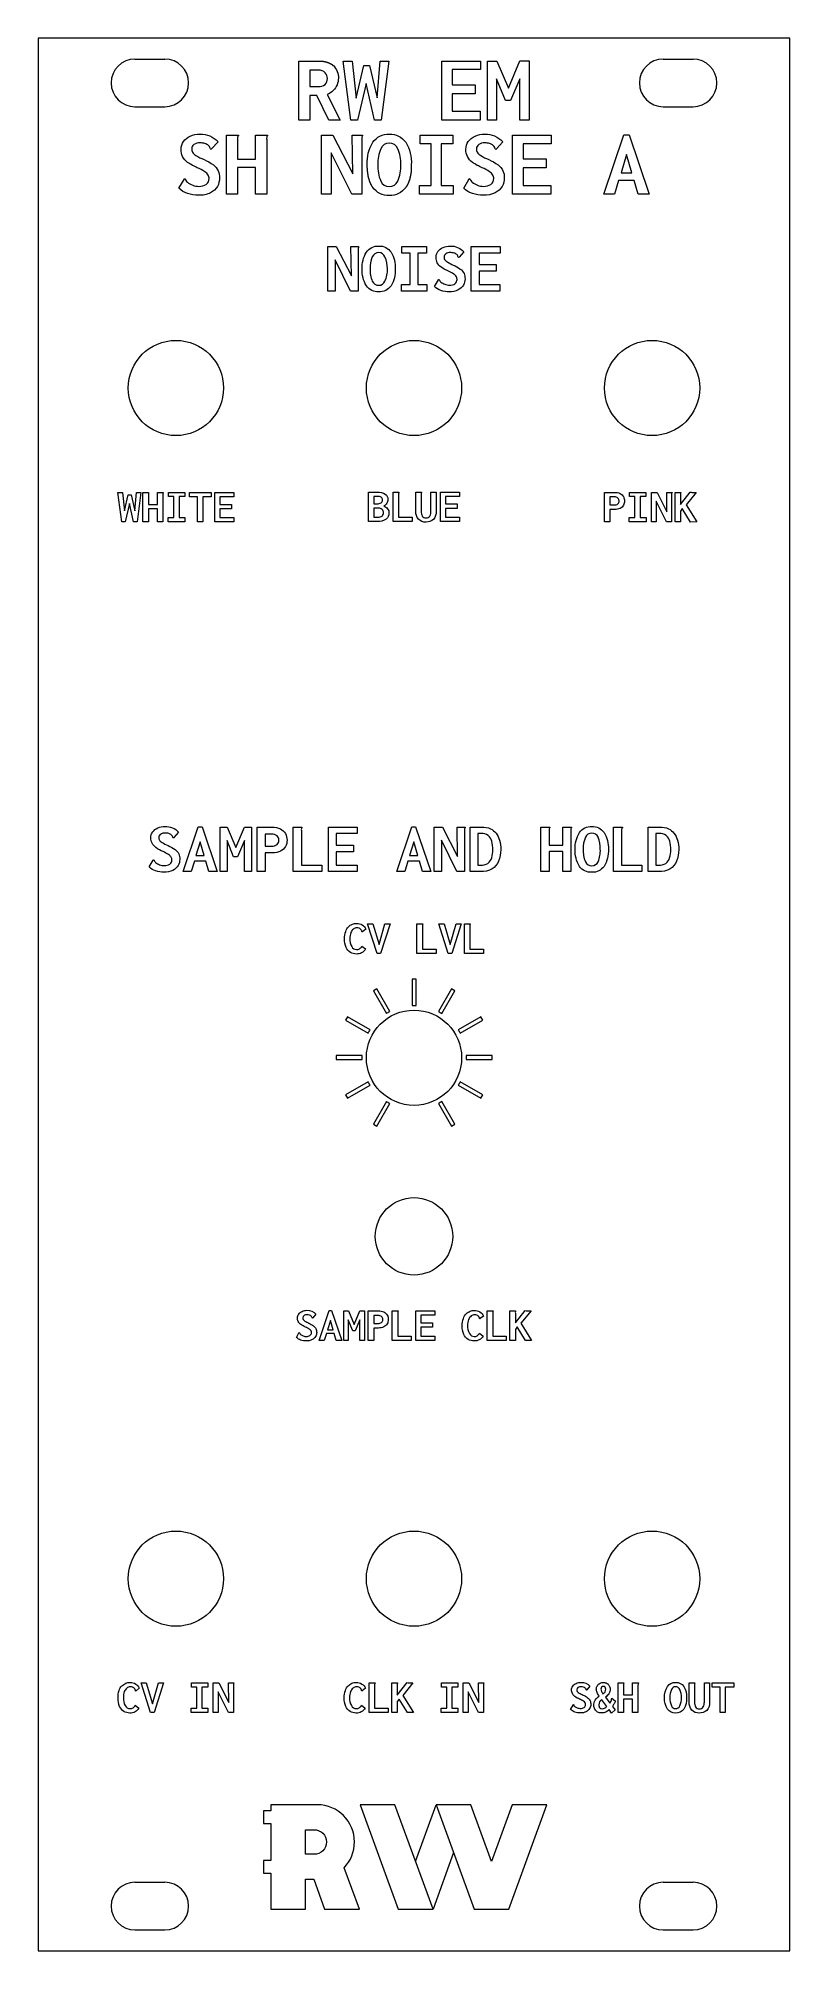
# Model space of a CAD drawing. Header units: millimetres. Extents: x 0 to 50, y 0 to 128.
import ezdxf

# ---------------------------------------------------------------- set-up
doc = ezdxf.new("R2010")
doc.units = ezdxf.units.MM
for name, color, linetype, lineweight, true_color in [('AreaEngraving', 3, 'Continuous', 13, 0x00ff00), ('Cuts', 1, 'Continuous', 13, 0xff0000), ('VectorEngraving', 5, 'Continuous', 13, 0x0000ff)]:
    doc.layers.add(name, color=color, linetype=linetype, lineweight=lineweight, true_color=true_color)

# ---------------------------------------------------------------- blocks, each defined once
blk = doc.blocks.new('block 10')
at = {"layer": 'AreaEngraving', "color": 3, "true_color": 0x00ff00, "flags": 128}
for points in [[(-0.12, 5.27), (-0.12, 3.51, -0.009431), (0.01, 3.52, -0.009428), (0.14, 3.51), (0.14, 5.27), (-0.12, 5.27)], [(-2.5, 4.63), (-2.73, 4.5), (-1.85, 2.98, -0.018851), (-1.63, 3.11), (-2.5, 4.63)], [(2.52, 4.63), (1.64, 3.11, -0.018853), (1.87, 2.98), (2.75, 4.5), (2.52, 4.63)], [(-4.47, 2.75), (-4.6, 2.53), (-3.08, 1.65, -0.018852), (-2.95, 1.88), (-4.47, 2.75)], [(4.49, 2.75), (2.97, 1.88, -0.018855), (3.1, 1.65), (4.62, 2.53), (4.49, 2.75)], [(-5.24, 0.15), (-5.24, -0.12), (-3.49, -0.12, -0.009435), (-3.49, 0.02, -0.009432), (-3.49, 0.15), (-5.24, 0.15)], [(3.5, 0.15, -0.009425), (3.51, 0.02, -0.009435), (3.5, -0.12), (5.26, -0.12), (5.26, 0.15), (3.5, 0.15)], [(-3.08, -1.62), (-4.6, -2.5), (-4.47, -2.72), (-2.95, -1.85, -0.018852), (-3.08, -1.62)], [(3.1, -1.62, -0.018855), (2.97, -1.85), (4.49, -2.72), (4.62, -2.5), (3.1, -1.62)], [(-1.85, -2.95), (-2.73, -4.47), (-2.5, -4.6), (-1.63, -3.08, -0.018851), (-1.85, -2.95), (-1.85, -2.95)], [(1.87, -2.95, -0.018852), (1.64, -3.08), (2.52, -4.6), (2.75, -4.47), (1.87, -2.95)]]:
    blk.add_lwpolyline(points, format="xyb", dxfattribs=at)

msp = doc.modelspace()

# ---------------------------------------------------------------- linework, layer by layer
at = {"layer": 'Cuts', "color": 1, "true_color": 0xff0000}
for p, q in [((50.5, 128.5), (0, 128.5)), ((0, 128.5), (0, 0)), ((50.5, 0), (50.5, 128.5)), ((6.5, 127.1), (8.5, 127.1)), ((42, 127.1), (44, 127.1)), ((6.5, 123.9), (8.5, 123.9)), ((42, 123.9), (44, 123.9)), ((6.5, 4.6), (8.5, 4.6)), ((42, 4.6), (44, 4.6)), ((6.5, 1.4), (8.5, 1.4)), ((42, 1.4), (44, 1.4)), ((0, 0), (50.5, 0))]:
    msp.add_line(p, q, dxfattribs=at)
for centre, radius in [((9.25, 105), 3.2), ((25.25, 105), 3.2), ((41.25, 105), 3.2), ((25.25, 60), 3.2), ((25.25, 48), 2.6), ((9.25, 25), 3.2), ((25.25, 25), 3.2), ((41.25, 25), 3.2)]:
    msp.add_circle(centre, radius, dxfattribs=at)
for centre, start, end in [((6.5, 125.5), 90, 270), ((8.5, 125.5), 270, 90), ((42, 125.5), 90, 270), ((44, 125.5), 270, 90), ((6.5, 3), 90, 270), ((8.5, 3), 270, 90), ((42, 3), 90, 270), ((44, 3), 270, 90)]:
    msp.add_arc(centre, 1.6, start, end, dxfattribs=at)
at = {"layer": 'VectorEngraving', "color": 5, "true_color": 0x0000ff}
for p, q in [((25.36, 6), (26.74, 9.81)), ((27.91, 6.6), (26.53, 2.79))]:
    msp.add_line(p, q, dxfattribs=at)
at = {"layer": 'VectorEngraving', "flags": 128}
for points in [[(17.51, 123), (17.51, 126.97), (18.77, 126.97), (18.77, 126.97), (18.78, 126.97), (18.78, 126.97), (18.79, 126.97), (18.79, 126.97), (18.8, 126.97), (18.81, 126.97), (18.81, 126.97), (18.82, 126.97), (18.82, 126.97), (18.83, 126.97), (18.83, 126.97), (18.84, 126.97), (18.84, 126.97), (18.85, 126.97), (18.86, 126.97), (18.86, 126.97), (18.87, 126.97), (18.87, 126.97), (18.88, 126.97), (18.88, 126.97), (18.89, 126.97), (18.89, 126.97), (18.9, 126.97), (18.9, 126.97), (18.91, 126.97), (18.92, 126.97), (18.92, 126.97), (18.93, 126.97), (18.93, 126.97), (18.94, 126.97), (18.94, 126.97), (18.95, 126.97), (18.95, 126.97), (18.96, 126.97), (18.96, 126.97), (18.97, 126.97), (18.97, 126.97), (18.98, 126.97), (18.98, 126.97), (18.99, 126.97), (18.99, 126.97), (19, 126.97), (19, 126.97), (19.01, 126.96), (19.02, 126.96), (19.02, 126.96), (19.03, 126.96), (19.03, 126.96), (19.04, 126.96), (19.04, 126.96), (19.05, 126.96), (19.05, 126.96), (19.06, 126.96), (19.06, 126.96), (19.07, 126.96), (19.07, 126.96), (19.08, 126.96), (19.08, 126.96), (19.09, 126.96), (19.09, 126.96), (19.1, 126.96), (19.1, 126.96), (19.11, 126.95), (19.11, 126.95), (19.12, 126.95), (19.12, 126.95), (19.13, 126.95), (19.13, 126.95), (19.14, 126.95), (19.14, 126.95), (19.14, 126.95), (19.15, 126.95), (19.15, 126.95), (19.16, 126.95), (19.16, 126.95), (19.17, 126.95), (19.17, 126.94), (19.18, 126.94), (19.18, 126.94), (19.19, 126.94), (19.19, 126.94), (19.2, 126.94), (19.2, 126.94), (19.21, 126.94), (19.21, 126.94), (19.22, 126.94), (19.22, 126.94), (19.23, 126.94), (19.23, 126.94), (19.23, 126.93), (19.24, 126.93), (19.24, 126.93), (19.25, 126.93), (19.25, 126.93), (19.26, 126.93), (19.26, 126.93), (19.27, 126.93), (19.27, 126.93), (19.28, 126.93), (19.28, 126.92), (19.28, 126.92), (19.29, 126.92), (19.29, 126.92), (19.3, 126.92), (19.3, 126.92), (19.31, 126.92), (19.31, 126.92), (19.32, 126.92), (19.32, 126.92), (19.32, 126.91), (19.33, 126.91), (19.33, 126.91), (19.34, 126.91), (19.34, 126.91), (19.35, 126.91), (19.35, 126.91), (19.35, 126.91), (19.36, 126.91), (19.36, 126.9), (19.37, 126.9), (19.37, 126.9), (19.38, 126.9), (19.38, 126.9), (19.38, 126.9), (19.39, 126.9), (19.39, 126.9), (19.4, 126.89), (19.4, 126.89), (19.4, 126.89), (19.41, 126.89), (19.41, 126.89), (19.42, 126.89), (19.42, 126.89), (19.43, 126.89), (19.43, 126.88), (19.43, 126.88), (19.44, 126.88), (19.44, 126.88), (19.45, 126.88), (19.45, 126.88), (19.45, 126.88), (19.46, 126.88), (19.46, 126.87), (19.47, 126.87), (19.47, 126.87), (19.47, 126.87), (19.48, 126.87), (19.48, 126.87), (19.48, 126.87), (19.49, 126.86), (19.49, 126.86), (19.5, 126.86), (19.5, 126.86), (19.5, 126.86), (19.51, 126.86), (19.51, 126.85), (19.52, 126.85), (19.52, 126.85), (19.52, 126.85), (19.53, 126.85), (19.53, 126.85), (19.53, 126.85), (19.54, 126.84), (19.54, 126.84), (19.55, 126.84), (19.55, 126.84), (19.55, 126.84), (19.56, 126.84), (19.56, 126.83), (19.56, 126.83), (19.57, 126.83), (19.57, 126.83), (19.58, 126.83), (19.58, 126.83), (19.58, 126.82), (19.59, 126.82), (19.59, 126.82), (19.59, 126.82), (19.6, 126.82), (19.6, 126.82), (19.6, 126.81), (19.61, 126.81), (19.61, 126.81), (19.61, 126.81), (19.62, 126.81), (19.62, 126.8), (19.62, 126.8), (19.63, 126.8), (19.63, 126.8), (19.63, 126.8), (19.64, 126.8), (19.64, 126.79), (19.65, 126.79), (19.65, 126.79), (19.65, 126.79), (19.66, 126.79), (19.66, 126.78), (19.66, 126.78), (19.67, 126.78), (19.67, 126.78), (19.67, 126.78), (19.67, 126.77), (19.68, 126.77), (19.68, 126.77), (19.68, 126.77), (19.69, 126.77), (19.69, 126.76), (19.69, 126.76), (19.7, 126.76), (19.7, 126.76), (19.7, 126.76), (19.71, 126.75), (19.71, 126.75), (19.71, 126.75), (19.72, 126.75), (19.72, 126.75), (19.72, 126.74), (19.73, 126.74), (19.73, 126.74), (19.73, 126.74), (19.73, 126.73), (19.74, 126.73), (19.74, 126.73), (19.74, 126.73), (19.75, 126.73), (19.75, 126.72), (19.75, 126.72), (19.76, 126.72), (19.76, 126.72), (19.76, 126.71), (19.76, 126.71), (19.77, 126.71), (19.77, 126.71), (19.77, 126.71), (19.78, 126.7), (19.78, 126.7), (19.78, 126.7), (19.78, 126.7), (19.79, 126.69), (19.79, 126.69), (19.79, 126.69), (19.8, 126.69), (19.8, 126.68), (19.8, 126.68), (19.8, 126.68), (19.81, 126.68), (19.81, 126.68), (19.81, 126.67), (19.82, 126.67), (19.82, 126.67), (19.82, 126.67), (19.82, 126.66), (19.83, 126.66), (19.83, 126.66), (19.83, 126.66, -0.21489), (20.17, 125.81, -0.100191), (20.08, 125.37, -0.09654), (19.82, 124.98, -0.110602), (19.42, 124.72), (20.28, 123), (19.52, 123), (18.72, 124.65), (18.24, 124.65), (18.24, 123)], [(18.24, 125.25), (18.82, 125.25, 0.191831), (19.28, 125.4, 0.215461), (19.43, 125.79, 0.19551), (19.28, 126.18, 0.214661), (18.82, 126.35), (18.24, 126.35)], [(10.77, 117.95, -0.082459), (10.03, 118.07, -0.123923), (9.45, 118.43), (9.8, 119.02), (9.83, 119.07), (9.89, 119.04, 0.04687), (9.92, 118.94, 0.09145), (10.02, 118.82, 0.068159), (10.38, 118.63, 0.095003), (10.8, 118.55, 0.154469), (11.29, 118.68, 0.260654), (11.48, 119.07, 0.120851), (11.42, 119.3, 0.121961), (11.19, 119.53, 0.038254), (10.69, 119.8, -0.058107), (10.04, 120.16, -0.120043), (9.7, 120.55, -0.112683), (9.6, 121.04, -0.159231), (9.76, 121.56, -0.131771), (10.21, 121.92, -0.110553), (10.87, 122.06, -0.218459), (12.08, 121.55), (11.65, 121.06), (11.62, 121.02), (11.57, 121.06, 0.052527), (11.54, 121.15, 0.094698), (11.46, 121.28, 0.123915), (11.2, 121.43, 0.06748), (10.88, 121.47, 0.17107), (10.46, 121.35, 0.239524), (10.31, 121.07, 0.131511), (10.37, 120.84, 0.113696), (10.6, 120.62, 0.038355), (11.14, 120.35, -0.053425), (11.77, 119.99, -0.127597), (12.09, 119.6, -0.104237), (12.18, 119.11, -0.12798), (12.04, 118.55, -0.14679), (11.58, 118.12, -0.123967)], [(12.66, 121.99), (13.45, 121.99), (13.45, 121.94, 0.15231), (13.4, 121.85, 0.043707), (13.39, 121.7), (13.39, 120.38), (14.61, 120.38), (14.61, 121.99), (15.4, 121.99), (15.4, 121.94, 0.168988), (15.35, 121.85, 0.029799), (15.35, 121.7), (15.35, 118.02), (14.61, 118.02), (14.61, 119.81), (13.39, 119.81), (13.39, 118.02), (12.66, 118.02)], [(19.03, 121.99), (19.79, 121.99), (21.13, 119.38), (21.09, 121.99), (21.8, 121.99), (21.8, 121.94, 0.127686), (21.75, 121.85, 0.045437), (21.75, 121.7), (21.75, 118.02), (21.08, 118.02), (19.68, 120.81), (19.68, 118.02), (19.03, 118.02)], [(23.59, 117.94, -0.25913), (22.48, 118.48), (22.48, 118.48), (22.48, 118.49), (22.48, 118.49), (22.47, 118.5), (22.47, 118.5), (22.47, 118.5), (22.46, 118.51), (22.46, 118.51), (22.46, 118.52), (22.46, 118.52), (22.45, 118.53), (22.45, 118.53), (22.45, 118.53), (22.44, 118.54), (22.44, 118.54), (22.44, 118.55), (22.44, 118.55), (22.43, 118.56), (22.43, 118.56), (22.43, 118.57), (22.43, 118.57), (22.42, 118.57), (22.42, 118.58), (22.42, 118.58), (22.41, 118.59), (22.41, 118.59), (22.41, 118.6), (22.41, 118.6), (22.4, 118.61), (22.4, 118.61), (22.4, 118.61), (22.4, 118.62), (22.39, 118.62), (22.39, 118.63), (22.39, 118.63), (22.39, 118.64), (22.38, 118.64), (22.38, 118.65), (22.38, 118.65), (22.38, 118.66), (22.37, 118.66), (22.37, 118.67), (22.37, 118.67), (22.37, 118.68), (22.36, 118.68), (22.36, 118.69), (22.36, 118.69), (22.36, 118.7), (22.35, 118.7), (22.35, 118.71), (22.35, 118.71), (22.35, 118.71), (22.35, 118.72), (22.34, 118.72), (22.34, 118.73), (22.34, 118.73), (22.34, 118.74), (22.33, 118.74), (22.33, 118.75), (22.33, 118.75), (22.33, 118.76), (22.32, 118.76), (22.32, 118.77), (22.32, 118.77), (22.32, 118.78), (22.32, 118.78), (22.31, 118.79), (22.31, 118.8), (22.31, 118.8), (22.31, 118.81), (22.31, 118.81), (22.3, 118.82), (22.3, 118.82), (22.3, 118.83), (22.3, 118.83), (22.29, 118.84), (22.29, 118.84), (22.29, 118.85), (22.29, 118.85), (22.29, 118.86), (22.28, 118.86), (22.28, 118.87), (22.28, 118.87), (22.28, 118.88), (22.28, 118.88), (22.27, 118.89), (22.27, 118.9), (22.27, 118.9), (22.27, 118.91), (22.27, 118.91), (22.26, 118.92), (22.26, 118.92), (22.26, 118.93), (22.26, 118.93), (22.26, 118.94), (22.26, 118.94), (22.25, 118.95), (22.25, 118.96), (22.25, 118.96), (22.25, 118.97), (22.25, 118.97), (22.24, 118.98), (22.24, 118.98), (22.24, 118.99), (22.24, 118.99), (22.24, 119), (22.24, 119.01), (22.23, 119.01), (22.23, 119.02), (22.23, 119.02), (22.23, 119.03), (22.23, 119.03), (22.23, 119.04), (22.22, 119.05), (22.22, 119.05), (22.22, 119.06), (22.22, 119.06), (22.22, 119.07), (22.22, 119.07), (22.21, 119.08), (22.21, 119.09), (22.21, 119.09), (22.21, 119.1), (22.21, 119.1), (22.21, 119.11), (22.21, 119.12), (22.2, 119.12), (22.2, 119.13), (22.2, 119.13), (22.2, 119.14), (22.2, 119.15), (22.2, 119.15), (22.2, 119.16), (22.19, 119.16), (22.19, 119.17), (22.19, 119.18), (22.19, 119.18), (22.19, 119.19), (22.19, 119.19), (22.19, 119.2), (22.18, 119.21), (22.18, 119.21), (22.18, 119.22), (22.18, 119.22), (22.18, 119.23), (22.18, 119.24), (22.18, 119.24), (22.18, 119.25), (22.17, 119.26), (22.17, 119.26), (22.17, 119.27), (22.17, 119.27), (22.17, 119.28), (22.17, 119.29), (22.17, 119.29), (22.17, 119.3), (22.16, 119.31), (22.16, 119.31), (22.16, 119.32), (22.16, 119.33), (22.16, 119.33), (22.16, 119.34), (22.16, 119.34), (22.16, 119.35), (22.16, 119.36), (22.16, 119.36), (22.15, 119.37), (22.15, 119.38), (22.15, 119.38), (22.15, 119.39), (22.15, 119.4), (22.15, 119.4), (22.15, 119.41), (22.15, 119.42), (22.15, 119.42), (22.15, 119.43), (22.14, 119.44), (22.14, 119.44), (22.14, 119.45), (22.14, 119.46), (22.14, 119.46), (22.14, 119.47), (22.14, 119.48), (22.14, 119.48), (22.14, 119.49), (22.14, 119.5), (22.14, 119.5), (22.14, 119.51), (22.13, 119.52), (22.13, 119.52), (22.13, 119.53), (22.13, 119.54), (22.13, 119.54), (22.13, 119.55), (22.13, 119.56), (22.13, 119.56), (22.13, 119.57), (22.13, 119.58), (22.13, 119.59), (22.13, 119.59), (22.13, 119.6), (22.13, 119.61), (22.12, 119.61), (22.12, 119.62), (22.12, 119.63), (22.12, 119.63), (22.12, 119.64), (22.12, 119.65), (22.12, 119.66), (22.12, 119.66), (22.12, 119.67), (22.12, 119.68), (22.12, 119.68), (22.12, 119.69), (22.12, 119.7), (22.12, 119.71), (22.12, 119.71), (22.12, 119.72), (22.12, 119.73), (22.12, 119.73), (22.12, 119.74), (22.12, 119.75), (22.11, 119.76), (22.11, 119.76), (22.11, 119.77), (22.11, 119.78), (22.11, 119.78), (22.11, 119.79), (22.11, 119.8), (22.11, 119.81), (22.11, 119.81), (22.11, 119.82), (22.11, 119.83), (22.11, 119.84), (22.11, 119.84), (22.11, 119.85), (22.11, 119.86), (22.11, 119.87), (22.11, 119.87), (22.11, 119.88), (22.11, 119.89), (22.11, 119.9), (22.11, 119.9), (22.11, 119.91), (22.11, 119.92), (22.11, 119.93), (22.11, 119.93), (22.11, 119.94), (22.11, 119.95), (22.11, 119.96), (22.11, 119.96), (22.11, 119.97), (22.11, 119.98), (22.11, 119.99), (22.11, 120), (22.11, 120, -0.152055), (22.48, 121.51, -0.260989), (23.59, 122.05, -0.259889), (24.7, 121.51, -0.153236), (25.07, 120), (25.07, 120), (25.07, 119.99), (25.07, 119.98), (25.07, 119.97), (25.07, 119.96), (25.07, 119.96), (25.07, 119.95), (25.07, 119.94), (25.07, 119.93), (25.07, 119.93), (25.07, 119.92), (25.07, 119.91), (25.07, 119.9), (25.07, 119.9), (25.07, 119.89), (25.07, 119.88), (25.07, 119.87), (25.07, 119.87), (25.07, 119.86), (25.07, 119.85), (25.07, 119.84), (25.07, 119.84), (25.07, 119.83), (25.07, 119.82), (25.07, 119.81), (25.07, 119.81), (25.07, 119.8), (25.07, 119.79), (25.07, 119.78), (25.07, 119.78), (25.07, 119.77), (25.07, 119.76), (25.07, 119.76), (25.07, 119.75), (25.07, 119.74), (25.07, 119.73), (25.07, 119.73), (25.07, 119.72), (25.07, 119.71), (25.07, 119.71), (25.07, 119.7), (25.06, 119.69), (25.06, 119.68), (25.06, 119.68), (25.06, 119.67), (25.06, 119.66), (25.06, 119.66), (25.06, 119.65), (25.06, 119.64), (25.06, 119.63), (25.06, 119.63), (25.06, 119.62), (25.06, 119.61), (25.06, 119.61), (25.06, 119.6), (25.06, 119.59), (25.06, 119.59), (25.06, 119.58), (25.05, 119.57), (25.05, 119.56), (25.05, 119.56), (25.05, 119.55), (25.05, 119.54), (25.05, 119.54), (25.05, 119.53), (25.05, 119.52), (25.05, 119.52), (25.05, 119.51), (25.05, 119.5), (25.05, 119.5), (25.05, 119.49), (25.04, 119.48), (25.04, 119.48), (25.04, 119.47), (25.04, 119.46), (25.04, 119.46), (25.04, 119.45), (25.04, 119.44), (25.04, 119.44), (25.04, 119.43), (25.04, 119.42), (25.04, 119.42), (25.04, 119.41), (25.03, 119.4), (25.03, 119.4), (25.03, 119.39), (25.03, 119.38), (25.03, 119.38), (25.03, 119.37), (25.03, 119.36), (25.03, 119.36), (25.03, 119.35), (25.02, 119.34), (25.02, 119.34), (25.02, 119.33), (25.02, 119.33), (25.02, 119.32), (25.02, 119.31), (25.02, 119.31), (25.02, 119.3), (25.02, 119.29), (25.01, 119.29), (25.01, 119.28), (25.01, 119.27), (25.01, 119.27), (25.01, 119.26), (25.01, 119.26), (25.01, 119.25), (25.01, 119.24), (25, 119.24), (25, 119.23), (25, 119.22), (25, 119.22), (25, 119.21), (25, 119.21), (25, 119.2), (25, 119.19), (24.99, 119.19), (24.99, 119.18), (24.99, 119.18), (24.99, 119.17), (24.99, 119.16), (24.99, 119.16), (24.99, 119.15), (24.98, 119.15), (24.98, 119.14), (24.98, 119.13), (24.98, 119.13), (24.98, 119.12), (24.98, 119.12), (24.98, 119.11), (24.97, 119.1), (24.97, 119.1), (24.97, 119.09), (24.97, 119.09), (24.97, 119.08), (24.97, 119.07), (24.96, 119.07), (24.96, 119.06), (24.96, 119.06), (24.96, 119.05), (24.96, 119.05), (24.96, 119.04), (24.95, 119.03), (24.95, 119.03), (24.95, 119.02), (24.95, 119.02), (24.95, 119.01), (24.95, 119.01), (24.94, 119), (24.94, 118.99), (24.94, 118.99), (24.94, 118.98), (24.94, 118.98), (24.94, 118.97), (24.93, 118.97), (24.93, 118.96), (24.93, 118.96), (24.93, 118.95), (24.93, 118.94), (24.92, 118.94), (24.92, 118.93), (24.92, 118.93), (24.92, 118.92), (24.92, 118.92), (24.92, 118.91), (24.91, 118.91), (24.91, 118.9), (24.91, 118.9), (24.91, 118.89), (24.91, 118.88), (24.9, 118.88), (24.9, 118.87), (24.9, 118.87), (24.9, 118.86), (24.9, 118.86), (24.89, 118.85), (24.89, 118.85), (24.89, 118.84), (24.89, 118.84), (24.89, 118.83), (24.88, 118.83), (24.88, 118.82), (24.88, 118.82), (24.88, 118.81), (24.87, 118.81), (24.87, 118.8), (24.87, 118.8), (24.87, 118.79), (24.87, 118.78), (24.86, 118.78), (24.86, 118.77), (24.86, 118.77), (24.86, 118.76), (24.85, 118.76), (24.85, 118.75), (24.85, 118.75), (24.85, 118.74), (24.85, 118.74), (24.84, 118.73), (24.84, 118.73), (24.84, 118.72), (24.84, 118.72), (24.83, 118.71), (24.83, 118.71), (24.83, 118.71), (24.83, 118.7), (24.82, 118.7), (24.82, 118.69), (24.82, 118.69), (24.82, 118.68), (24.81, 118.68), (24.81, 118.67), (24.81, 118.67), (24.81, 118.66), (24.8, 118.66), (24.8, 118.65), (24.8, 118.65), (24.8, 118.64), (24.79, 118.64), (24.79, 118.63), (24.79, 118.63), (24.79, 118.62), (24.78, 118.62), (24.78, 118.61), (24.78, 118.61), (24.78, 118.61), (24.77, 118.6), (24.77, 118.6), (24.77, 118.59), (24.77, 118.59), (24.76, 118.58), (24.76, 118.58), (24.76, 118.57), (24.76, 118.57), (24.75, 118.57), (24.75, 118.56), (24.75, 118.56), (24.74, 118.55), (24.74, 118.55), (24.74, 118.54), (24.74, 118.54), (24.73, 118.53), (24.73, 118.53), (24.73, 118.53), (24.72, 118.52), (24.72, 118.52), (24.72, 118.51), (24.72, 118.51), (24.71, 118.5), (24.71, 118.5), (24.71, 118.5), (24.7, 118.49), (24.7, 118.49), (24.7, 118.48), (24.7, 118.48, -0.258046)], [(23.59, 118.53, 0.29242), (24.16, 118.9, 0.121433), (24.36, 120.01, 0.120267), (24.16, 121.08, 0.296602), (23.59, 121.46, 0.299569), (23.02, 121.08, 0.118638), (22.82, 120.01, 0.119784), (23.02, 118.9, 0.295261)], [(29.91, 117.95, -0.082459), (29.17, 118.07, -0.123923), (28.59, 118.43), (28.94, 119.02), (28.96, 119.07), (29.02, 119.04, 0.04687), (29.06, 118.94, 0.09145), (29.16, 118.82, 0.068159), (29.51, 118.63, 0.095003), (29.93, 118.55, 0.154469), (30.42, 118.68, 0.260654), (30.61, 119.07, 0.120851), (30.55, 119.3, 0.121961), (30.33, 119.53, 0.038254), (29.83, 119.8, -0.058107), (29.18, 120.16, -0.120043), (28.84, 120.55, -0.112683), (28.74, 121.04, -0.159231), (28.9, 121.56, -0.131771), (29.35, 121.92, -0.110553), (30.01, 122.06, -0.218459), (31.21, 121.55), (30.79, 121.06), (30.75, 121.02), (30.7, 121.06, 0.052527), (30.68, 121.15, 0.094698), (30.59, 121.28, 0.123915), (30.33, 121.43, 0.06748), (30.01, 121.47, 0.17107), (29.6, 121.35, 0.239524), (29.44, 121.07, 0.131511), (29.5, 120.84, 0.113696), (29.73, 120.62, 0.038355), (30.27, 120.35, -0.053425), (30.9, 119.99, -0.127597), (31.23, 119.6, -0.104237), (31.32, 119.11, -0.12798), (31.17, 118.55, -0.14679), (30.71, 118.12, -0.123967)], [(19.46, 114.5), (20.03, 114.5), (21.04, 112.53), (21.01, 114.5), (21.53, 114.5), (21.53, 114.45, 0.127686), (21.5, 114.39, 0.045437), (21.49, 114.27), (21.49, 111.51), (20.99, 111.51), (19.95, 113.61), (19.95, 111.51), (19.46, 111.51)], [(22.88, 111.46, -0.25913), (22.05, 111.86, -0.152705), (21.77, 113, -0.152055), (22.05, 114.13, -0.260989), (22.88, 114.54, -0.259889), (23.71, 114.13, -0.153236), (23.99, 113, -0.153892), (23.71, 111.86, -0.258046)], [(27.62, 111.46, -0.082459), (27.06, 111.55, -0.123923), (26.63, 111.82), (26.89, 112.27), (26.91, 112.3), (26.95, 112.28, 0.04687), (26.98, 112.21, 0.09145), (27.05, 112.12, 0.068159), (27.32, 111.97, 0.095003), (27.64, 111.91, 0.154469), (28, 112.01, 0.260654), (28.14, 112.3, 0.120851), (28.1, 112.48, 0.121961), (27.93, 112.65, 0.038254), (27.56, 112.85, -0.058107), (27.07, 113.12, -0.120043), (26.81, 113.42, -0.112683), (26.74, 113.78, -0.159231), (26.86, 114.17, -0.131771), (27.2, 114.44, -0.110553), (27.69, 114.54, -0.218459), (28.59, 114.16), (28.28, 113.8), (28.25, 113.76), (28.21, 113.79, 0.052527), (28.19, 113.87, 0.094698), (28.13, 113.96, 0.123915), (27.94, 114.07, 0.06748), (27.69, 114.1, 0.17107), (27.38, 114.01, 0.239524), (27.27, 113.8, 0.131511), (27.31, 113.63, 0.113696), (27.49, 113.47, 0.038355), (27.89, 113.26, -0.053425), (28.36, 112.99, -0.127597), (28.61, 112.7, -0.104237), (28.68, 112.33, -0.12798), (28.57, 111.92, -0.14679), (28.22, 111.59, -0.123967)], [(22.88, 111.9, 0.29242), (23.3, 112.17, 0.121433), (23.46, 113.01, 0.120267), (23.3, 113.81, 0.296602), (22.88, 114.1, 0.299569), (22.45, 113.81, 0.118638), (22.3, 113.01, 0.119784), (22.45, 112.17, 0.295261)], [(7.03, 97.99), (7.42, 97.99), (7.42, 97.96, 0.15231), (7.4, 97.92, 0.043707), (7.4, 97.84), (7.4, 97.18), (8.01, 97.18), (8.01, 97.99), (8.4, 97.99), (8.4, 97.96, 0.168988), (8.38, 97.92, 0.029799), (8.37, 97.84), (8.37, 96), (8.01, 96), (8.01, 96.89), (7.4, 96.89), (7.4, 96), (7.03, 96)], [(22.19, 96.03), (22.19, 98.01), (22.79, 98.01, -0.169822), (23.32, 97.87, -0.23768), (23.5, 97.51, -0.133487), (23.42, 97.26, -0.174147), (23.22, 97.08, -0.132357), (23.48, 96.88, -0.167151), (23.57, 96.6, -0.236829), (23.38, 96.19, -0.170949), (22.79, 96.03)], [(22.55, 97.22), (22.77, 97.22, 0.176823), (23.05, 97.29, 0.219126), (23.13, 97.48, 0.232896), (23.05, 97.66, 0.172228), (22.8, 97.72), (22.55, 97.72)], [(23.85, 98.01), (24.24, 98.01), (24.24, 97.99, 0.15231), (24.22, 97.94, 0.043707), (24.21, 97.87), (24.21, 96.32), (25.12, 96.32), (25.12, 96.03), (23.85, 96.03)], [(26.06, 95.99, -0.218793), (25.55, 96.18, -0.190278), (25.37, 96.72), (25.37, 98.01), (25.76, 98.01), (25.76, 97.99, 0.124617), (25.74, 97.94, 0.045437), (25.73, 97.87), (25.73, 96.72, 0.13334), (25.8, 96.4, 0.278591), (26.06, 96.28, 0.272644), (26.32, 96.4, 0.137686), (26.39, 96.73), (26.39, 98.01), (26.74, 98.01), (26.74, 96.73, -0.20833), (26.55, 96.17, -0.198997)], [(38.05, 96), (38.05, 97.99), (38.73, 97.99, -0.122616), (39.11, 97.91, -0.149974), (39.33, 97.7, -0.126802), (39.4, 97.41, -0.12686), (39.33, 97.12, -0.150008), (39.11, 96.91, -0.122625), (38.74, 96.84), (38.42, 96.84), (38.42, 96)], [(38.42, 97.14), (38.72, 97.14, 0.196442), (38.95, 97.21, 0.21326), (39.03, 97.41, 0.212906), (38.95, 97.6, 0.19733), (38.72, 97.68), (38.42, 97.68)], [(41.2, 97.99), (41.58, 97.99), (42.25, 96.68), (42.23, 97.99), (42.59, 97.99), (42.59, 97.96, 0.127686), (42.56, 97.92, 0.045437), (42.56, 97.84), (42.56, 96), (42.22, 96), (41.53, 97.4), (41.53, 96), (41.2, 96)], [(43.28, 96.9), (43.15, 96.73), (43.15, 96), (42.8, 96), (42.8, 97.99), (43.18, 97.99), (43.18, 97.96, 0.168988), (43.16, 97.92, 0.029799), (43.15, 97.84), (43.15, 97.18), (43.81, 98.01, 0.053146), (43.93, 97.99, 0.010005), (44.05, 97.99), (44.21, 97.99), (43.54, 97.16), (44.25, 96.01), (43.84, 95.99)], [(22.55, 96.32), (22.83, 96.32, 0.159916), (23.1, 96.4, 0.253314), (23.2, 96.61, 0.214462), (23.11, 96.84, 0.185003), (22.78, 96.93), (22.55, 96.93)], [(8.45, 72.46, -0.082459), (7.89, 72.55, -0.123923), (7.46, 72.82), (7.72, 73.27), (7.74, 73.3), (7.79, 73.28, 0.04687), (7.81, 73.21, 0.09145), (7.89, 73.12, 0.068159), (8.15, 72.97, 0.095003), (8.47, 72.91, 0.154469), (8.84, 73.01, 0.260654), (8.98, 73.3, 0.120851), (8.93, 73.48, 0.121961), (8.76, 73.65, 0.038254), (8.39, 73.85, -0.058107), (7.9, 74.12, -0.120043), (7.65, 74.42, -0.112683), (7.57, 74.78, -0.159231), (7.69, 75.17, -0.131771), (8.03, 75.44, -0.110553), (8.52, 75.54, -0.218459), (9.43, 75.16), (9.11, 74.8), (9.08, 74.76), (9.04, 74.79, 0.052527), (9.03, 74.87, 0.094698), (8.96, 74.96, 0.123915), (8.77, 75.07, 0.06748), (8.53, 75.1, 0.17107), (8.22, 75.01, 0.239524), (8.1, 74.8, 0.131511), (8.14, 74.63, 0.113696), (8.32, 74.47, 0.038355), (8.72, 74.26, -0.053425), (9.2, 73.99, -0.127597), (9.44, 73.7, -0.104237), (9.51, 73.33, -0.12798), (9.4, 72.92, -0.14679), (9.05, 72.59, -0.123967)], [(14.7, 72.51), (14.7, 75.5), (15.71, 75.5, -0.122616), (16.28, 75.38, -0.149974), (16.61, 75.06, -0.126802), (16.72, 74.62, -0.12686), (16.62, 74.19, -0.150008), (16.29, 73.88, -0.122625), (15.74, 73.76), (15.25, 73.76), (15.25, 72.51)], [(15.25, 74.21), (15.7, 74.21, 0.196442), (16.05, 74.33, 0.21326), (16.17, 74.62, 0.212906), (16.05, 74.91, 0.19733), (15.7, 75.03), (15.25, 75.03)], [(17.13, 75.5), (17.72, 75.5), (17.72, 75.45, 0.15231), (17.68, 75.39, 0.043707), (17.68, 75.27), (17.68, 72.95), (19.05, 72.95), (19.05, 72.51), (17.13, 72.51)], [(26.6, 75.5), (27.17, 75.5), (28.18, 73.53), (28.15, 75.5), (28.68, 75.5), (28.68, 75.45, 0.127686), (28.64, 75.39, 0.045437), (28.64, 75.27), (28.64, 72.51), (28.13, 72.51), (27.09, 74.61), (27.09, 72.51), (26.6, 72.51)], [(29.02, 72.51), (29.02, 75.5), (29.79, 75.5, -0.111809), (30.4, 75.39, -0.118038), (30.77, 75.08, -0.086032), (31, 74.61, -0.073414), (31.08, 73.98, -0.093797), (30.93, 73.2, -0.163829), (30.5, 72.69, -0.136034), (29.73, 72.51)], [(29.55, 72.94), (29.72, 72.94, 0.155033), (30.21, 73.06, 0.160924), (30.47, 73.43, 0.087589), (30.55, 73.98, 0.068844), (30.48, 74.55, 0.162589), (30.24, 74.93, 0.168551), (29.77, 75.06), (29.55, 75.06)], [(33.78, 75.5), (34.37, 75.5), (34.37, 75.45, 0.15231), (34.34, 75.39, 0.043707), (34.33, 75.27), (34.33, 74.28), (35.25, 74.28), (35.25, 75.5), (35.84, 75.5), (35.84, 75.45, 0.168988), (35.8, 75.39, 0.029799), (35.8, 75.27), (35.8, 72.51), (35.25, 72.51), (35.25, 73.85), (34.33, 73.85), (34.33, 72.51), (33.78, 72.51)], [(37.2, 72.46, -0.25913), (36.37, 72.86, -0.152705), (36.08, 74, -0.152055), (36.37, 75.13, -0.260989), (37.2, 75.54, -0.259889), (38.02, 75.13, -0.153236), (38.31, 74, -0.153892), (38.02, 72.86, -0.258046)], [(37.2, 72.9, 0.29242), (37.62, 73.17, 0.121433), (37.77, 74.01, 0.120267), (37.62, 74.81, 0.296602), (37.2, 75.1, 0.299569), (36.77, 74.81, 0.118638), (36.62, 74.01, 0.119784), (36.77, 73.17, 0.295261)], [(38.66, 75.5), (39.25, 75.5), (39.25, 75.45, 0.15231), (39.21, 75.39, 0.043707), (39.2, 75.27), (39.2, 72.95), (40.57, 72.95), (40.57, 72.51), (38.66, 72.51)], [(40.98, 72.51), (40.98, 75.5), (41.75, 75.5, -0.111809), (42.36, 75.39, -0.118038), (42.72, 75.08, -0.086032), (42.96, 74.61, -0.073414), (43.04, 73.98, -0.093797), (42.89, 73.2, -0.163829), (42.46, 72.69, -0.136034), (41.69, 72.51)], [(41.5, 72.94), (41.68, 72.94, 0.155033), (42.17, 73.06, 0.160924), (42.43, 73.43, 0.087589), (42.51, 73.98, 0.068844), (42.44, 74.55, 0.162589), (42.2, 74.93, 0.168551), (41.73, 75.06), (41.5, 75.06)], [(21.38, 66.97, -0.137181), (20.98, 67.08, -0.152134), (20.69, 67.41, -0.109573), (20.58, 67.99, -0.085497), (20.66, 68.49, -0.110549), (20.85, 68.8, -0.109274), (21.11, 68.97, -0.089414), (21.39, 69.03, -0.144279), (21.77, 68.92, -0.15015), (22.02, 68.64), (21.79, 68.47), (21.76, 68.45), (21.75, 68.48, 0.11408), (21.74, 68.52, 0.04611), (21.71, 68.59, 0.120563), (21.56, 68.71, 0.097397), (21.41, 68.74, 0.171045), (21.18, 68.65, 0.132489), (21.01, 68.41, 0.095776), (20.94, 68.01, 0.142464), (21.07, 67.47, 0.270554), (21.38, 67.27, 0.136035), (21.59, 67.32, 0.125476), (21.75, 67.49), (21.99, 67.31, -0.142497), (21.73, 67.05, -0.116168)], [(25.45, 69), (25.84, 69), (25.84, 68.97, 0.15231), (25.82, 68.93, 0.043707), (25.81, 68.85), (25.81, 67.3), (26.73, 67.3), (26.73, 67.01), (25.45, 67.01)], [(28.64, 69), (29.03, 69), (29.03, 68.97, 0.15231), (29.01, 68.93, 0.043707), (29, 68.85), (29, 67.3), (29.92, 67.3), (29.92, 67.01), (28.64, 67.01)], [(18.01, 40.97, -0.082459), (17.63, 41.03, -0.123923), (17.35, 41.21), (17.52, 41.51), (17.53, 41.53), (17.56, 41.52, 0.04687), (17.58, 41.47, 0.09145), (17.63, 41.41, 0.068159), (17.81, 41.31, 0.095003), (18.02, 41.27, 0.154469), (18.26, 41.34, 0.260654), (18.36, 41.53, 0.120851), (18.33, 41.65, 0.121961), (18.21, 41.76, 0.038254), (17.96, 41.9, -0.058107), (17.64, 42.08, -0.120043), (17.47, 42.28, -0.112683), (17.42, 42.52, -0.159231), (17.5, 42.78, -0.131771), (17.73, 42.96, -0.110553), (18.05, 43.03, -0.218459), (18.66, 42.77), (18.45, 42.53), (18.43, 42.51), (18.4, 42.53, 0.052527), (18.39, 42.58, 0.094698), (18.35, 42.64, 0.123915), (18.22, 42.71, 0.06748), (18.06, 42.73, 0.17107), (17.85, 42.67, 0.239524), (17.77, 42.53, 0.131511), (17.8, 42.42, 0.113696), (17.92, 42.31, 0.038355), (18.19, 42.17, -0.053425), (18.5, 41.99, -0.127597), (18.66, 41.8, -0.104237), (18.71, 41.55, -0.12798), (18.64, 41.28, -0.14679), (18.41, 41.06, -0.123967)], [(22.17, 41.01), (22.17, 43), (22.85, 43, -0.122616), (23.23, 42.92, -0.149974), (23.45, 42.7, -0.126802), (23.52, 42.41, -0.12686), (23.45, 42.13, -0.150008), (23.23, 41.92, -0.122625), (22.86, 41.84), (22.54, 41.84), (22.54, 41.01)], [(22.54, 42.14), (22.84, 42.14, 0.196442), (23.07, 42.22, 0.21326), (23.15, 42.41, 0.212906), (23.07, 42.61, 0.19733), (22.84, 42.68), (22.54, 42.68)], [(23.79, 43), (24.19, 43), (24.19, 42.97, 0.15231), (24.16, 42.92, 0.043707), (24.16, 42.85), (24.16, 41.3), (25.07, 41.3), (25.07, 41.01), (23.79, 41.01)], [(29.29, 40.97, -0.137181), (28.89, 41.08, -0.152134), (28.6, 41.41, -0.109573), (28.49, 41.99, -0.085497), (28.57, 42.48, -0.110549), (28.76, 42.8, -0.109274), (29.02, 42.97, -0.089414), (29.3, 43.02, -0.144279), (29.68, 42.92, -0.15015), (29.93, 42.63), (29.7, 42.47), (29.67, 42.45), (29.66, 42.48, 0.11408), (29.65, 42.52, 0.04611), (29.62, 42.59, 0.120563), (29.48, 42.7, 0.097397), (29.32, 42.73, 0.171045), (29.09, 42.65, 0.132489), (28.92, 42.41, 0.095776), (28.85, 42.01, 0.142464), (28.98, 41.47, 0.270554), (29.3, 41.27, 0.136035), (29.5, 41.32, 0.125476), (29.66, 41.49), (29.9, 41.3, -0.142497), (29.64, 41.05, -0.116168)], [(30.17, 43), (30.56, 43), (30.56, 42.97, 0.15231), (30.54, 42.92, 0.043707), (30.54, 42.85), (30.54, 41.3), (31.45, 41.3), (31.45, 41.01), (30.17, 41.01)], [(32.19, 41.91), (32.06, 41.74), (32.06, 41.01), (31.7, 41.01), (31.7, 43), (32.08, 43), (32.08, 42.97, 0.168988), (32.06, 42.92, 0.029799), (32.06, 42.85), (32.06, 42.18), (32.72, 43.01, 0.053146), (32.84, 43, 0.010005), (32.95, 43), (33.12, 43), (32.44, 42.16), (33.15, 41.01), (32.74, 41)], [(6.15, 15.97, -0.137181), (5.75, 16.08, -0.152134), (5.47, 16.41, -0.109573), (5.36, 16.99, -0.085497), (5.43, 17.49, -0.110549), (5.62, 17.8, -0.109274), (5.88, 17.97, -0.089414), (6.16, 18.03, -0.144279), (6.55, 17.92, -0.15015), (6.79, 17.64), (6.57, 17.47), (6.54, 17.45), (6.53, 17.48, 0.11408), (6.52, 17.52, 0.04611), (6.49, 17.59, 0.120563), (6.34, 17.71, 0.097397), (6.18, 17.74, 0.171045), (5.96, 17.65, 0.132489), (5.78, 17.41, 0.095776), (5.72, 17.01, 0.142464), (5.84, 16.47, 0.270554), (6.16, 16.27, 0.136035), (6.37, 16.32, 0.125476), (6.52, 16.49), (6.77, 16.31, -0.142497), (6.51, 16.05, -0.116168)], [(11.76, 18), (12.13, 18), (12.81, 16.69), (12.79, 18), (13.14, 18), (13.14, 17.97, 0.127686), (13.12, 17.93, 0.045437), (13.11, 17.85), (13.11, 16.01), (12.78, 16.01), (12.08, 17.4), (12.08, 16.01), (11.76, 16.01)], [(21.35, 15.97, -0.137181), (20.96, 16.08, -0.152134), (20.67, 16.41, -0.109573), (20.56, 16.99, -0.085497), (20.64, 17.49, -0.110549), (20.83, 17.8, -0.109274), (21.08, 17.97, -0.089414), (21.37, 18.03, -0.144279), (21.75, 17.92, -0.15015), (22, 17.64), (21.77, 17.47), (21.74, 17.45), (21.73, 17.48, 0.11408), (21.72, 17.52, 0.04611), (21.69, 17.59, 0.120563), (21.54, 17.71, 0.097397), (21.39, 17.74, 0.171045), (21.16, 17.65, 0.132489), (20.99, 17.41, 0.095776), (20.92, 17.01, 0.142464), (21.05, 16.47, 0.270554), (21.36, 16.27, 0.136035), (21.57, 16.32, 0.125476), (21.72, 16.49), (21.97, 16.31, -0.142497), (21.71, 16.05, -0.116168)], [(22.24, 18), (22.63, 18), (22.63, 17.97, 0.15231), (22.61, 17.93, 0.043707), (22.6, 17.85), (22.6, 16.3), (23.52, 16.3), (23.52, 16.01), (22.24, 16.01)], [(24.26, 16.91), (24.13, 16.74), (24.13, 16.01), (23.77, 16.01), (23.77, 18), (24.15, 18), (24.15, 17.97, 0.168988), (24.13, 17.93, 0.029799), (24.13, 17.85), (24.13, 17.18), (24.79, 18.02, 0.053146), (24.91, 18, 0.010005), (25.02, 18), (25.18, 18), (24.51, 17.16), (25.22, 16.01), (24.81, 16)], [(28.56, 18), (28.93, 18), (29.6, 16.69), (29.59, 18), (29.94, 18), (29.94, 17.97, 0.127686), (29.92, 17.93, 0.045437), (29.91, 17.85), (29.91, 16.01), (29.58, 16.01), (28.88, 17.4), (28.88, 16.01), (28.56, 16.01)], [(36.42, 15.98, -0.082459), (36.05, 16.04, -0.123923), (35.76, 16.22), (35.94, 16.51), (35.95, 16.54), (35.98, 16.52, 0.04687), (36, 16.47, 0.09145), (36.05, 16.41, 0.068159), (36.22, 16.32, 0.095003), (36.44, 16.28, 0.154469), (36.68, 16.34, 0.260654), (36.77, 16.54, 0.120851), (36.75, 16.66, 0.121961), (36.63, 16.77, 0.038254), (36.38, 16.9, -0.058107), (36.06, 17.08, -0.120043), (35.89, 17.28, -0.112683), (35.84, 17.52, -0.159231), (35.92, 17.78, -0.131771), (36.14, 17.96, -0.110553), (36.47, 18.03, -0.218459), (37.07, 17.78), (36.86, 17.53), (36.84, 17.51), (36.82, 17.53, 0.052527), (36.81, 17.58, 0.094698), (36.76, 17.64, 0.123915), (36.64, 17.72, 0.06748), (36.47, 17.74, 0.17107), (36.27, 17.68, 0.239524), (36.19, 17.54, 0.131511), (36.22, 17.42, 0.113696), (36.34, 17.31, 0.038355), (36.61, 17.18, -0.053425), (36.92, 17, -0.127597), (37.08, 16.8, -0.104237), (37.13, 16.56, -0.12798), (37.05, 16.28, -0.14679), (36.83, 16.06, -0.123967)], [(38.52, 15.97), (38.37, 16.2, -0.105075), (38.14, 16.04, -0.110029), (37.87, 15.98, -0.131116), (37.59, 16.04, -0.137413), (37.4, 16.23, -0.132182), (37.34, 16.48, -0.133364), (37.43, 16.84, -0.124644), (37.7, 17.11, -0.080595), (37.55, 17.35, -0.095786), (37.5, 17.59, -0.155637), (37.57, 17.81, -0.12217), (37.75, 17.97, -0.124352), (37.98, 18.03, -0.141679), (38.22, 17.96, -0.128273), (38.37, 17.8, -0.131352), (38.43, 17.59, -0.15059), (38.34, 17.27, -0.091072), (38.12, 17.04), (38.4, 16.64, 0.041156), (38.49, 16.77, 0.107776), (38.52, 16.9, -0.068305), (38.53, 16.93, -0.072081), (38.54, 16.96), (38.8, 16.78, -0.026154), (38.69, 16.58, -0.031619), (38.58, 16.42), (38.76, 16.18)], [(38.96, 18), (39.35, 18), (39.35, 17.97, 0.15231), (39.33, 17.93, 0.043707), (39.33, 17.85), (39.33, 17.19), (39.94, 17.19), (39.94, 18), (40.33, 18), (40.33, 17.97, 0.168988), (40.31, 17.93, 0.029799), (40.3, 17.85), (40.3, 16.01), (39.94, 16.01), (39.94, 16.91), (39.33, 16.91), (39.33, 16.01), (38.96, 16.01)], [(42.83, 15.97, -0.25913), (42.28, 16.24, -0.152705), (42.09, 17, -0.152055), (42.28, 17.76, -0.260989), (42.83, 18.03, -0.259889), (43.38, 17.76, -0.153236), (43.57, 17, -0.153892), (43.38, 16.24, -0.258046)], [(44.42, 15.97, -0.218793), (43.92, 16.17, -0.190278), (43.74, 16.71), (43.74, 18), (44.12, 18), (44.12, 17.97, 0.124617), (44.1, 17.93, 0.045437), (44.1, 17.85), (44.1, 16.7, 0.13334), (44.17, 16.38, 0.278591), (44.42, 16.26, 0.272644), (44.68, 16.38, 0.137686), (44.76, 16.71), (44.76, 18), (45.11, 18), (45.11, 16.72, -0.20833), (44.92, 16.15, -0.198997)], [(37.9, 16.26, 0.135834), (38.06, 16.3, 0.075965), (38.2, 16.42), (37.87, 16.87, 0.257584), (37.67, 16.52, 0.181142), (37.73, 16.33, 0.231736)], [(37.95, 17.26, 0.147233), (38.09, 17.4, 0.129338), (38.14, 17.58, 0.160306), (38.1, 17.7, 0.256545), (37.98, 17.76, 0.230342), (37.86, 17.7, 0.183859), (37.81, 17.58, 0.097174), (37.84, 17.43, 0.069417)], [(42.83, 16.27, 0.29242), (43.11, 16.45, 0.121433), (43.22, 17.01, 0.120267), (43.11, 17.55, 0.296602), (42.83, 17.74, 0.299569), (42.55, 17.55, 0.118638), (42.45, 17.01, 0.119784), (42.55, 16.45, 0.295261)]]:
    msp.add_lwpolyline(points, format="xyb", close=True, dxfattribs=at)
for points in [[(21, 123), (20.48, 126.97), (21.1, 126.97), (21.37, 124.48), (21.88, 126.66), (22.26, 126.66), (22.77, 124.49), (22.98, 126.97), (23.57, 126.97), (23.05, 123), (22.6, 123), (22.04, 125.45), (21.46, 123)], [(27.12, 123), (27.12, 126.97), (29.71, 126.97), (29.71, 126.39), (27.82, 126.39), (27.82, 125.37), (29.37, 125.37), (29.37, 124.77), (27.82, 124.77), (27.82, 123.59), (29.69, 123.59), (29.69, 123)], [(30.18, 123), (30.18, 126.97), (30.81, 126.97), (31.59, 125.15), (32.36, 126.98), (32.99, 126.98), (32.99, 123), (32.36, 123), (32.36, 125.78), (31.74, 124.31), (31.39, 124.31), (30.8, 125.77), (30.8, 123)], [(25.62, 118.02), (25.62, 118.6), (26.4, 118.6), (26.4, 121.41), (25.67, 121.41), (25.67, 121.99), (27.86, 121.99), (27.86, 121.41), (27.08, 121.41), (27.08, 118.6), (27.89, 118.6), (27.89, 118.02)], [(31.88, 118.02), (31.88, 121.99), (34.47, 121.99), (34.47, 121.41), (32.58, 121.41), (32.58, 120.39), (34.13, 120.39), (34.13, 119.79), (32.58, 119.79), (32.58, 118.61), (34.45, 118.61), (34.45, 118.02)], [(40.32, 118.02), (40.04, 118.94), (39, 118.94), (38.72, 118.02), (38.01, 118.02), (39.35, 122.02), (39.7, 122.02), (41.05, 118.02)], [(39.53, 120.69), (39.16, 119.46), (39.89, 119.46)], [(24.4, 111.51), (24.4, 111.95), (24.99, 111.95), (24.99, 114.06), (24.44, 114.06), (24.44, 114.5), (26.08, 114.5), (26.08, 114.06), (25.5, 114.06), (25.5, 111.95), (26.11, 111.95), (26.11, 111.51)], [(29.1, 111.51), (29.1, 114.5), (31.04, 114.5), (31.04, 114.06), (29.62, 114.06), (29.62, 113.29), (30.78, 113.29), (30.78, 112.84), (29.62, 112.84), (29.62, 111.95), (31.02, 111.95), (31.02, 111.51)], [(5.61, 96), (5.35, 97.99), (5.66, 97.99), (5.79, 96.74), (6.05, 97.83), (6.24, 97.83), (6.5, 96.74), (6.6, 97.99), (6.89, 97.99), (6.64, 96), (6.41, 96), (6.13, 97.23), (5.84, 96)], [(8.73, 96), (8.73, 96.29), (9.12, 96.29), (9.12, 97.7), (8.75, 97.7), (8.75, 97.99), (9.85, 97.99), (9.85, 97.7), (9.46, 97.7), (9.46, 96.29), (9.86, 96.29), (9.86, 96)], [(10.71, 96), (10.71, 97.68), (10.17, 97.68), (10.17, 97.99), (11.62, 97.99), (11.62, 97.68), (11.05, 97.68), (11.05, 96)], [(11.86, 96), (11.86, 97.99), (13.15, 97.99), (13.15, 97.69), (12.21, 97.69), (12.21, 97.18), (12.98, 97.18), (12.98, 96.89), (12.21, 96.89), (12.21, 96.29), (13.14, 96.29), (13.14, 96)], [(27.02, 96.03), (27.02, 98.01), (28.31, 98.01), (28.31, 97.72), (27.37, 97.72), (27.37, 97.21), (28.14, 97.21), (28.14, 96.91), (27.37, 96.91), (27.37, 96.32), (28.3, 96.32), (28.3, 96.03)], [(39.71, 96), (39.71, 96.29), (40.1, 96.29), (40.1, 97.7), (39.74, 97.7), (39.74, 97.99), (40.83, 97.99), (40.83, 97.7), (40.45, 97.7), (40.45, 96.29), (40.85, 96.29), (40.85, 96)], [(11.47, 72.51), (11.27, 73.21), (10.49, 73.21), (10.28, 72.51), (9.74, 72.51), (10.75, 75.51), (11.01, 75.51), (12.02, 72.51)], [(12.23, 72.51), (12.23, 75.5), (12.7, 75.5), (13.28, 74.13), (13.86, 75.5), (14.33, 75.5), (14.33, 72.51), (13.86, 72.51), (13.86, 74.6), (13.4, 73.5), (13.13, 73.5), (12.69, 74.59), (12.69, 72.51)], [(19.5, 72.51), (19.5, 75.5), (21.44, 75.5), (21.44, 75.06), (20.02, 75.06), (20.02, 74.29), (21.18, 74.29), (21.18, 73.84), (20.02, 73.84), (20.02, 72.95), (21.42, 72.95), (21.42, 72.51)], [(25.82, 72.51), (25.62, 73.21), (24.84, 73.21), (24.63, 72.51), (24.09, 72.51), (25.1, 75.51), (25.36, 75.51), (26.37, 72.51)], [(10.88, 74.51), (10.6, 73.6), (11.15, 73.6)], [(25.23, 74.51), (24.95, 73.6), (25.5, 73.6)], [(22.77, 67), (22.13, 69), (22.49, 69), (22.91, 67.6), (23.3, 69), (23.64, 69), (23.01, 67)], [(27.55, 67), (26.91, 69), (27.27, 69), (27.69, 67.6), (28.08, 69), (28.43, 69), (27.79, 67)], [(20.02, 41.01), (19.88, 41.47), (19.36, 41.47), (19.22, 41.01), (18.87, 41.01), (19.54, 43.01), (19.71, 43.01), (20.39, 41.01)], [(20.53, 41.01), (20.53, 43), (20.84, 43), (21.23, 42.08), (21.61, 43), (21.93, 43), (21.93, 41.01), (21.62, 41.01), (21.62, 42.4), (21.3, 41.66), (21.13, 41.66), (20.83, 42.39), (20.83, 41.01)], [(25.37, 41.01), (25.37, 43), (26.66, 43), (26.66, 42.7), (25.72, 42.7), (25.72, 42.19), (26.5, 42.19), (26.5, 41.89), (25.72, 41.89), (25.72, 41.3), (26.65, 41.3), (26.65, 41.01)], [(19.63, 42.34), (19.44, 41.73), (19.81, 41.73)], [(7.55, 16), (6.91, 18), (7.26, 18), (7.68, 16.6), (8.07, 18), (8.42, 18), (7.79, 16)], [(10.27, 16.01), (10.27, 16.3), (10.66, 16.3), (10.66, 17.71), (10.29, 17.71), (10.29, 18), (11.39, 18), (11.39, 17.71), (11, 17.71), (11, 16.3), (11.4, 16.3), (11.4, 16.01)], [(27.07, 16.01), (27.07, 16.3), (27.45, 16.3), (27.45, 17.71), (27.09, 17.71), (27.09, 18), (28.19, 18), (28.19, 17.71), (27.8, 17.71), (27.8, 16.3), (28.2, 16.3), (28.2, 16.01)], [(45.83, 16.01), (45.83, 17.7), (45.29, 17.7), (45.29, 18), (46.74, 18), (46.74, 17.7), (46.17, 17.7), (46.17, 16.01)]]:
    msp.add_lwpolyline(points, close=True, dxfattribs=at)
at = {"layer": 'VectorEngraving', "color": 5, "true_color": 0x0000ff, "flags": 128}
for points in [[(15.63, 9.81), (15.63, 9.39), (15.13, 9.39), (15.13, 8.55), (15.63, 8.55), (15.63, 6.06), (15.13, 6.06), (15.13, 5.22), (15.63, 5.22), (15.63, 4.81), (15.63, 2.79), (17.96, 2.79), (17.96, 4.81), (18.51, 4.81), (19.24, 2.79), (21.58, 2.79), (20.56, 5.58, 0.192358), (21.25, 7.31, 0.414213), (18.75, 9.81), (15.63, 9.81)], [(17.96, 8.13), (18.54, 8.13, -0.414211), (19.37, 7.31, -0.414192), (18.54, 6.48), (17.96, 6.48), (17.96, 8.13)]]:
    msp.add_lwpolyline(points, format="xyb", dxfattribs=at)
for points in [[(21.64, 9.81), (24.19, 2.79), (26.53, 2.79), (23.97, 9.81), (21.64, 9.81)], [(26.74, 9.81), (29.29, 2.79), (31.63, 2.79), (34.18, 9.81), (31.84, 9.81), (30.46, 6), (29.08, 9.81), (26.74, 9.81)]]:
    msp.add_lwpolyline(points, dxfattribs=at)

# ---------------------------------------------------------------- block references
at = {"layer": 'VectorEngraving'}
msp.add_blockref('block 10', (25.25, 60), dxfattribs=at)

doc.saveas('drawing.dxf')
